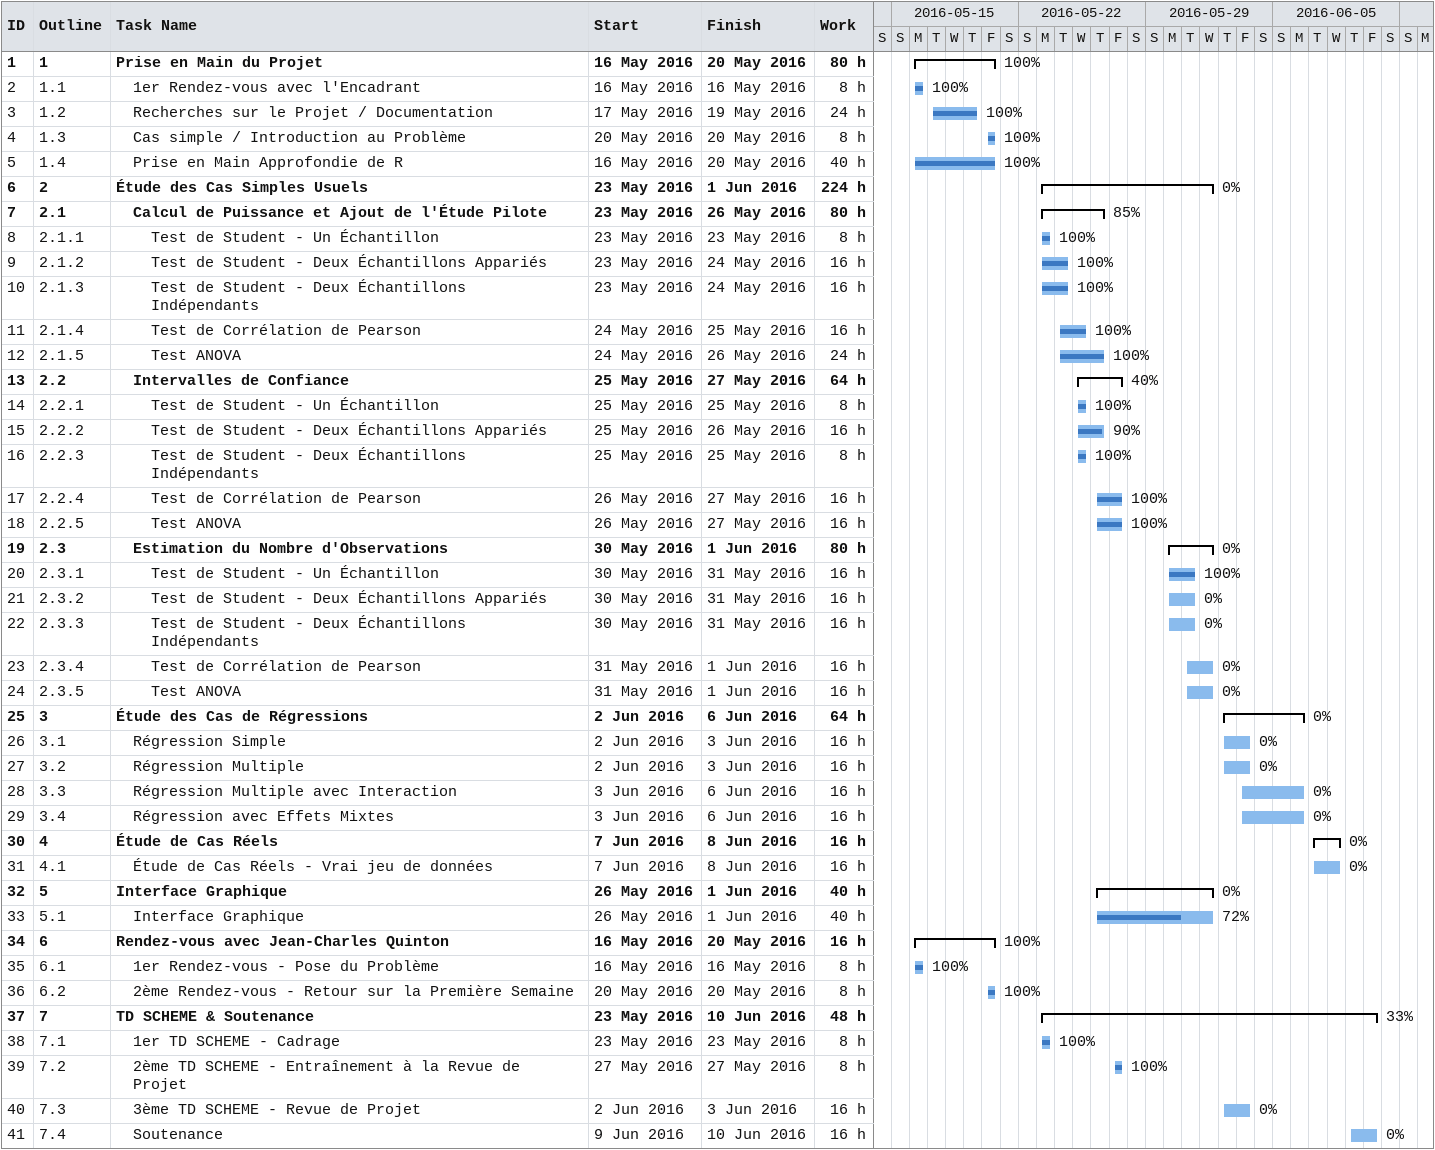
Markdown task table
| ID | WBS | Task | Start | Finish | % complete | Work (h) |
|---|---|---|---|---|---|---|
| 1 | 1 | **Prise en Main du Projet** | 2016-05-16 | 2016-05-20 | 100 | 80 |
| 2 | 1.1 | 1er Rendez-vous avec l'Encadrant | 2016-05-16 | 2016-05-16 | 100 | 8 |
| 3 | 1.2 | Recherches sur le Projet / Documentation | 2016-05-17 | 2016-05-19 | 100 | 24 |
| 4 | 1.3 | Cas simple / Introduction au Problème | 2016-05-20 | 2016-05-20 | 100 | 8 |
| 5 | 1.4 | Prise en Main Approfondie de R | 2016-05-16 | 2016-05-20 | 100 | 40 |
| 6 | 2 | **Étude des Cas Simples Usuels** | 2016-05-23 | 2016-06-01 | 0 | 224 |
| 7 | 2.1 | **Calcul de Puissance et Ajout de l'Étude Pilote** | 2016-05-23 | 2016-05-26 | 85 | 80 |
| 8 | 2.1.1 | Test de Student - Un Échantillon | 2016-05-23 | 2016-05-23 | 100 | 8 |
| 9 | 2.1.2 | Test de Student - Deux Échantillons Appariés | 2016-05-23 | 2016-05-24 | 100 | 16 |
| 10 | 2.1.3 | Test de Student - Deux Échantillons Indépendants | 2016-05-23 | 2016-05-24 | 100 | 16 |
| 11 | 2.1.4 | Test de Corrélation de Pearson | 2016-05-24 | 2016-05-25 | 100 | 16 |
| 12 | 2.1.5 | Test ANOVA | 2016-05-24 | 2016-05-26 | 100 | 24 |
| 13 | 2.2 | **Intervalles de Confiance** | 2016-05-25 | 2016-05-27 | 40 | 64 |
| 14 | 2.2.1 | Test de Student - Un Échantillon | 2016-05-25 | 2016-05-25 | 100 | 8 |
| 15 | 2.2.2 | Test de Student - Deux Échantillons Appariés | 2016-05-25 | 2016-05-26 | 90 | 16 |
| 16 | 2.2.3 | Test de Student - Deux Échantillons Indépendants | 2016-05-25 | 2016-05-25 | 100 | 8 |
| 17 | 2.2.4 | Test de Corrélation de Pearson | 2016-05-26 | 2016-05-27 | 100 | 16 |
| 18 | 2.2.5 | Test ANOVA | 2016-05-26 | 2016-05-27 | 100 | 16 |
| 19 | 2.3 | **Estimation du Nombre d'Observations** | 2016-05-30 | 2016-06-01 | 0 | 80 |
| 20 | 2.3.1 | Test de Student - Un Échantillon | 2016-05-30 | 2016-05-31 | 100 | 16 |
| 21 | 2.3.2 | Test de Student - Deux Échantillons Appariés | 2016-05-30 | 2016-05-31 | 0 | 16 |
| 22 | 2.3.3 | Test de Student - Deux Échantillons Indépendants | 2016-05-30 | 2016-05-31 | 0 | 16 |
| 23 | 2.3.4 | Test de Corrélation de Pearson | 2016-05-31 | 2016-06-01 | 0 | 16 |
| 24 | 2.3.5 | Test ANOVA | 2016-05-31 | 2016-06-01 | 0 | 16 |
| 25 | 3 | **Étude des Cas de Régressions** | 2016-06-02 | 2016-06-06 | 0 | 64 |
| 26 | 3.1 | Régression Simple | 2016-06-02 | 2016-06-03 | 0 | 16 |
| 27 | 3.2 | Régression Multiple | 2016-06-02 | 2016-06-03 | 0 | 16 |
| 28 | 3.3 | Régression Multiple avec Interaction | 2016-06-03 | 2016-06-06 | 0 | 16 |
| 29 | 3.4 | Régression avec Effets Mixtes | 2016-06-03 | 2016-06-06 | 0 | 16 |
| 30 | 4 | **Étude de Cas Réels** | 2016-06-07 | 2016-06-08 | 0 | 16 |
| 31 | 4.1 | Étude de Cas Réels - Vrai jeu de données | 2016-06-07 | 2016-06-08 | 0 | 16 |
| 32 | 5 | **Interface Graphique** | 2016-05-26 | 2016-06-01 | 0 | 40 |
| 33 | 5.1 | Interface Graphique | 2016-05-26 | 2016-06-01 | 72 | 40 |
| 34 | 6 | **Rendez-vous avec Jean-Charles Quinton** | 2016-05-16 | 2016-05-20 | 100 | 16 |
| 35 | 6.1 | 1er Rendez-vous - Pose du Problème | 2016-05-16 | 2016-05-16 | 100 | 8 |
| 36 | 6.2 | 2ème Rendez-vous - Retour sur la Première Semaine | 2016-05-20 | 2016-05-20 | 100 | 8 |
| 37 | 7 | **TD SCHEME & Soutenance** | 2016-05-23 | 2016-06-10 | 33 | 48 |
| 38 | 7.1 | 1er TD SCHEME - Cadrage | 2016-05-23 | 2016-05-23 | 100 | 8 |
| 39 | 7.2 | 2ème TD SCHEME - Entraînement à la Revue de Projet | 2016-05-27 | 2016-05-27 | 100 | 8 |
| 40 | 7.3 | 3ème TD SCHEME - Revue de Projet | 2016-06-02 | 2016-06-03 | 0 | 16 |
| 41 | 7.4 | Soutenance | 2016-06-09 | 2016-06-10 | 0 | 16 |
